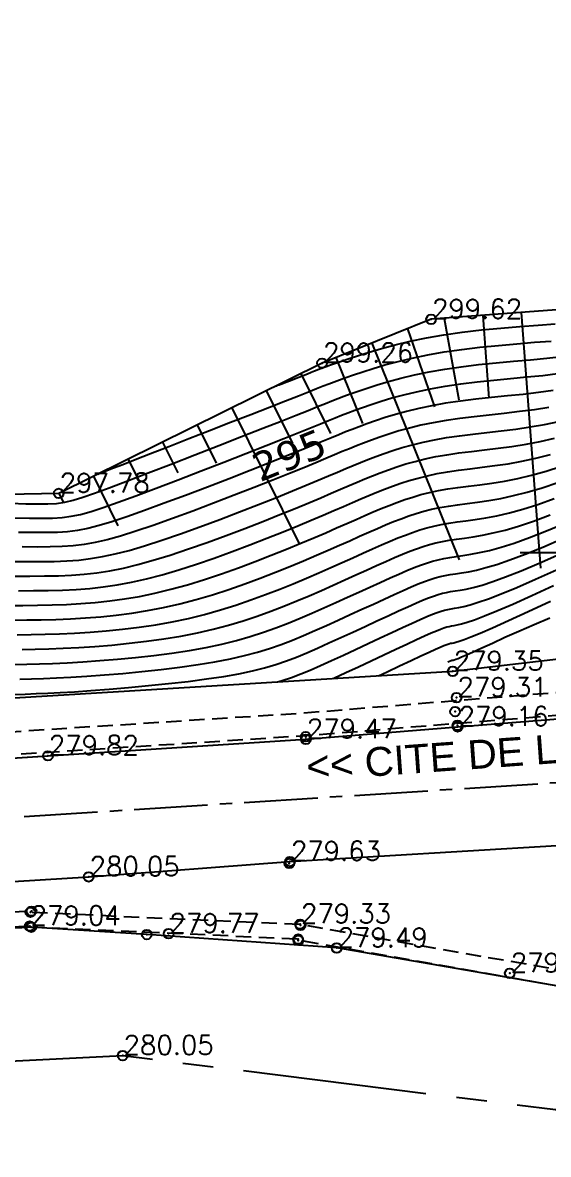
# Model space of a CAD drawing. Header units: millimetres. Extents: x 524954 to 526204, y 9523489 to 9524010.
# Drawn here: x 525171.7 to 525199, y 9523768.8 to 9523827.5 of the extents above; entities that cross this region are included whole.
import ezdxf
from ezdxf.enums import TextEntityAlignment as Align

# ---------------------------------------------------------------- set-up
doc = ezdxf.new("R2010")
doc.units = ezdxf.units.MM
doc.header["$PDMODE"] = 32
doc.header["$PDSIZE"] = 0.5
doc.linetypes.add('AXES2', pattern=[28.575, 19.05, -3.175, 3.175, -3.175])
doc.linetypes.add('CACHE2', pattern=[4.7625, 3.175, -1.5875])
for name, color, linetype in [('Axe_Route_Existante', 1, 'AXES2'), ('Bord_Route_Existante', 6, 'Continuous'), ('Caniveau', 5, 'CACHE2'), ('Carroyage(2)', 7, 'Continuous'), ('CN_01_00', 3, 'Continuous'), ('CN_02_00', 4, 'Continuous'), ('CN_05_00', 6, 'Continuous'), ('CN_10_00', 1, 'Continuous'), ('Cotation Courbes de niveau', 7, 'Continuous'), ('Haut_Talus', 30, 'Continuous'), ('Talus', 2, 'Continuous'), ('TopoAlt', 3, 'Continuous'), ('TOPOJIS', 7, 'Continuous'), ('Toponomie', 7, 'CACHE2')]:
    doc.layers.add(name, color=color, linetype=linetype)
doc.layers.add('Bord_Route_Existante_POLY3D', color=6, linetype='Continuous', plot=False)
doc.layers.add('Trottoir', color=7, linetype='Continuous', true_color=0xff6666)
doc.styles.add('Simplex 1.0', font='Simplex.shx', dxfattribs={"width": 0.99, "height": 1})
doc.styles.get("Standard").update_dxf_attribs({"font": 'arial.ttf'})
doc.styles.add('Verdana 1.0', font='verdana.ttf', dxfattribs={"width": 0.99, "height": 1})

# ---------------------------------------------------------------- blocks, each defined once
blk = doc.blocks.new('TCPOINT M')
at = {"color": 0}
blk.add_point((0, 0), dxfattribs=at)
at = {"layer": 'TopoAlt', "style": 'Simplex 1.0', "width": 0.99}
blk.add_attdef('ALT', (0.15, 0.15), '', height=1, dxfattribs=at)

msp = doc.modelspace()

# ---------------------------------------------------------------- linework, layer by layer
at = {"layer": 'Axe_Route_Existante', "ltscale": 0.5, "flags": 128}
msp.add_lwpolyline([(524973.101, 9523802.49), (525007.26, 9523792.779), (525027.54, 9523787.364), (525056.127, 9523779.755), (525082.674, 9523773.102), (525107.546, 9523770.048), (525120.684, 9523770.139), (525151.777, 9523772.648), (525176.899, 9523773.894), (525199.324, 9523771.095), (525218.337, 9523765.264), (525227.192, 9523761.534), (525233.843, 9523758.094), (525246.468, 9523751.167), (525256.506, 9523745.531), (525267.014, 9523739.694), (525277.691, 9523733.704), (525288.849, 9523727.299), (525294.632, 9523724.022), (525301.927, 9523719.966), (525310.691, 9523715.333), (525328.32, 9523705.784), (525328.32, 9523705.784), (525337.316, 9523700.691), (525351.138, 9523692.703), (525363.696, 9523685.45), (525368.801, 9523682.627), (525375.475, 9523679.109), (525390.225, 9523670.468), (525400.9, 9523665.019), (525419.619, 9523658.456), (525435.368, 9523656.046), (525454.334, 9523656.625), (525476.288, 9523660.734), (525488.784, 9523664.768), (525501.859, 9523668.012), (525521.809, 9523675.315), (525541.116, 9523687.802), (525552.62, 9523697.708), (525562.351, 9523710.18), (525568.681, 9523722.572), (525575.059, 9523738.704), (525576.995, 9523751.051), (525577.798, 9523776.069), (525576.166, 9523799.52), (525574.181, 9523815.429), (525572.049, 9523834.204), (525569.92, 9523851.041), (525567.326, 9523868.19), (525565.579, 9523885.379), (525563.689, 9523903.219), (525561.356, 9523920.701), (525558.839, 9523938.161)], dxfattribs=at)
at = {"layer": 'Axe_Route_Existante', "ltscale": 0.2, "flags": 128}
msp.add_lwpolyline([(525160.389, 9523785.573), (525205.797, 9523788.476), (525217.621, 9523788.238), (525236.372, 9523785.487), (525254.986, 9523779.404), (525273.087, 9523770.44), (525292.33, 9523759.946), (525308.092, 9523751.255), (525324.048, 9523742.079), (525331.063, 9523738.206), (525341.621, 9523732.26), (525352.065, 9523726.389), (525361.763, 9523720.953), (525371.128, 9523715.674), (525380.291, 9523710.543), (525400.244, 9523698.831), (525414.858, 9523691.369), (525425.413, 9523686.737), (525431.187, 9523683.889)], dxfattribs=at)
at = {"layer": 'Bord_Route_Existante', "flags": 128}
for points in [[(525221.578, 9523770.941), (525214.394, 9523773.56), (525201.773, 9523777.091), (525187.993, 9523779.477), (525178.148, 9523780.174), (525172.157, 9523780.555), (525166.33, 9523780.26), (525154.489, 9523779.368), (525145.368, 9523778.551), (525120.497, 9523776.02), (525106.173, 9523774.773), (525099.776, 9523775.298), (525085.501, 9523777.091), (525074.621, 9523779.414), (525059.705, 9523783.331), (525044.394, 9523787.379), (525028.625, 9523791.594), (525012.747, 9523795.824), (524999.188, 9523799.53), (524974.162, 9523806.373)], [(525119.054, 9523785.177), (525127.352, 9523785.549), (525130.904, 9523785.78), (525144.393, 9523787.326), (525157.15, 9523788.454), (525159.646, 9523788.59), (525186.395, 9523790.309), (525194.259, 9523790.953), (525204.903, 9523791.806), (525211.169, 9523792.244), (525217.137, 9523792.785), (525223.837, 9523793.03), (525235.719, 9523792.006), (525246.137, 9523789.401), (525250.161, 9523787.597), (525257.166, 9523783.785)], [(525119.151, 9523778.983), (525131.181, 9523779.552), (525145.544, 9523780.818), (525160.271, 9523782.251), (525175.138, 9523783.168), (525185.569, 9523783.964), (525204.023, 9523785.078), (525217.099, 9523783.886), (525220.353, 9523782.2), (525221.764, 9523780.731), (525223.757, 9523777.646), (525223.758, 9523776.783), (525223.758, 9523776.783), (525222.02, 9523771.867), (525221.713, 9523770.949), (525221.578, 9523770.941)]]:
    msp.add_lwpolyline(points, dxfattribs=at)
at = {"layer": 'Bord_Route_Existante_POLY3D'}
for points in [[(525119.054, 9523785.177, 281.47), (525127.352, 9523785.549, 281.18), (525130.904, 9523785.78, 281.09), (525141.031, 9523786.975, 280.74), (525144.393, 9523787.326, 280.62), (525157.15, 9523788.454, 280.25), (525159.646, 9523788.59, 280.16), (525173.021, 9523789.449, 279.82), (525186.395, 9523790.309, 279.47), (525194.259, 9523790.953, 279.16), (525204.903, 9523791.806, 278.94), (525211.169, 9523792.244, 278.76), (525217.103, 9523792.815, 278.74), (525217.137, 9523792.785, 278.63), (525223.837, 9523793.03, 278.44), (525223.846, 9523793.096, 278.57), (525235.719, 9523792.006, 278.18), (525246.137, 9523789.401, 277.89), (525250.161, 9523787.597, 277.78), (525257.166, 9523783.785, 277.56)], [(525160.271, 9523782.251, 280.43), (525175.138, 9523783.168, 280.05), (525185.569, 9523783.964, 279.63), (525204.023, 9523785.078, 279.1), (525217.099, 9523783.886, 278.78), (525217.113, 9523783.869, 278.77), (525220.353, 9523782.2, 278.69), (525221.764, 9523780.731, 278.65), (525223.757, 9523777.646, 278.58), (525223.758, 9523776.783, 278.54), (525222.02, 9523771.867, 278.39), (525221.713, 9523770.949, 278.36), (525221.593, 9523770.961, 278.39), (525221.578, 9523770.941, 278.37), (525214.394, 9523773.56, 278.65), (525201.773, 9523777.091, 279.03), (525187.993, 9523779.477, 279.49), (525178.148, 9523780.174, 279.78), (525172.157, 9523780.555, 279.98), (525172.077, 9523780.612, 279.04), (525166.33, 9523780.26, 280.19)]]:
    msp.add_polyline3d(points, dxfattribs=at)
at = {"layer": 'Caniveau', "ltscale": 0.25, "flags": 128}
for points in [[(524978.921, 9523818.749), (525007.12, 9523808.984), (525050.049, 9523797.236), (525059.403, 9523794.608), (525066.071, 9523792.798), (525071.256, 9523791.666), (525075.778, 9523790.605), (525082.17, 9523789.332), (525091.46, 9523787.968), (525094.462, 9523787.615), (525106.129, 9523786.717), (525119.032, 9523786.55), (525127.277, 9523786.92), (525130.781, 9523787.148), (525144.254, 9523788.692), (525157.053, 9523789.824), (525159.565, 9523789.96), (525186.295, 9523791.678), (525194.148, 9523792.321), (525204.801, 9523793.175), (525211.059, 9523793.613), (525217.049, 9523794.156), (525223.871, 9523794.405), (525235.946, 9523793.365), (525246.588, 9523790.704), (525250.771, 9523788.828), (525257.796, 9523785.005), (525267.26, 9523779.721), (525275.934, 9523774.674), (525286.15, 9523769.083)], [(524978.535, 9523817.634), (525006.771, 9523807.856), (525049.734, 9523796.099), (525059.089, 9523793.471), (525065.79, 9523791.652), (525070.996, 9523790.516), (525075.528, 9523789.452), (525081.969, 9523788.169), (525091.305, 9523786.798), (525094.348, 9523786.441), (525106.076, 9523785.538), (525119.051, 9523785.37), (525127.341, 9523785.742), (525130.887, 9523785.973), (525144.373, 9523787.518), (525157.137, 9523788.647), (525159.635, 9523788.783), (525186.381, 9523790.501), (525194.243, 9523791.145), (525204.889, 9523791.999), (525211.154, 9523792.437), (525217.124, 9523792.978), (525223.842, 9523793.224), (525235.751, 9523792.198), (525246.2, 9523789.585), (525250.247, 9523787.77), (525257.255, 9523783.957), (525267.01, 9523778.976), (525275.314, 9523773.67), (525285.519, 9523767.841)], [(524975.141, 9523808.618), (525000.68, 9523801.804), (525030.01, 9523793.854), (525045.477, 9523789.732), (525059.166, 9523786.012), (525065.902, 9523784.25), (525084.094, 9523779.959), (525088.525, 9523779.269), (525107.014, 9523777.537), (525120.727, 9523777.307), (525124.339, 9523777.743), (525144.189, 9523779.476), (525152.038, 9523780.016), (525158.051, 9523780.697), (525172.163, 9523781.399), (525172.115, 9523781.335), (525186.089, 9523780.714), (525201.95, 9523777.916), (525212.887, 9523775.146), (525221.806, 9523771.933), (525221.948, 9523771.873)], [(525221.578, 9523770.941), (525212.633, 9523774.341), (525201.773, 9523777.091), (525185.999, 9523779.874), (525185.993, 9523779.938), (525172.157, 9523780.555), (525158.119, 9523779.856), (525152.114, 9523779.177), (525144.255, 9523778.635), (525124.426, 9523776.904), (525120.771, 9523776.463), (525106.967, 9523776.694), (525088.421, 9523778.432), (525083.932, 9523779.131), (525065.698, 9523783.432), (525058.949, 9523785.198), (525045.258, 9523788.918), (525029.791, 9523793.04), (525029.791, 9523793.04), (525029.791, 9523793.04), (525029.791, 9523793.04), (525000.461, 9523800.99), (524974.924, 9523807.804)]]:
    msp.add_lwpolyline(points, dxfattribs=at)
at = {"layer": 'Carroyage(2)'}
msp.add_line((525197.5, 9523800), (525202.5, 9523800), dxfattribs=at)
at = {"layer": 'CN_01_00', "flags": 128}
for points, elevation in [([(525184.836, 9523808.64), (525184.837, 9523808.64), (525184.842, 9523808.642), (525184.857, 9523808.648), (525184.886, 9523808.659), (525184.933, 9523808.678), (525185.004, 9523808.705), (525185.103, 9523808.744), (525185.234, 9523808.795), (525185.4, 9523808.86), (525185.595, 9523808.936), (525185.808, 9523809.019), (525186.032, 9523809.106), (525186.256, 9523809.194), (525186.472, 9523809.279), (525186.67, 9523809.356), (525186.842, 9523809.424), (525186.982, 9523809.479), (525187.101, 9523809.526), (525187.216, 9523809.569), (525187.34, 9523809.616), (525187.489, 9523809.669), (525187.678, 9523809.736), (525187.923, 9523809.822), (525188.239, 9523809.932), (525188.638, 9523810.068), (525189.119, 9523810.228), (525189.678, 9523810.404), (525190.314, 9523810.59), (525191.022, 9523810.779), (525191.798, 9523810.964), (525192.639, 9523811.139), (525193.542, 9523811.298), (525194.5, 9523811.436), (525195.492, 9523811.553), (525196.493, 9523811.652), (525197.481, 9523811.737), (525198.43, 9523811.808), (525199.316, 9523811.87)], 299), ([(525171.095, 9523802.554), (525171.872, 9523802.535), (525172.505, 9523802.523), (525173.023, 9523802.526), (525173.471, 9523802.553), (525173.894, 9523802.613), (525174.334, 9523802.714), (525174.837, 9523802.867), (525175.445, 9523803.081), (525176.204, 9523803.363), (525177.142, 9523803.72), (525178.226, 9523804.136), (525179.408, 9523804.592), (525180.64, 9523805.071), (525181.875, 9523805.552), (525183.064, 9523806.017), (525184.16, 9523806.447), (525185.113, 9523806.824), (525185.891, 9523807.132), (525186.511, 9523807.379), (525187.004, 9523807.577), (525187.404, 9523807.737), (525187.741, 9523807.871), (525188.047, 9523807.99), (525188.356, 9523808.107), (525188.697, 9523808.232), (525189.097, 9523808.375), (525189.562, 9523808.534), (525190.088, 9523808.703), (525190.674, 9523808.877), (525191.319, 9523809.051), (525192.021, 9523809.22), (525192.778, 9523809.378), (525193.589, 9523809.521), (525194.45, 9523809.645), (525195.345, 9523809.752), (525196.254, 9523809.846), (525197.159, 9523809.93), (525198.042, 9523810.009), (525198.884, 9523810.086), (525199.666, 9523810.166)], 297), ([(525171.065, 9523799.538), (525171.886, 9523799.533), (525172.651, 9523799.533), (525173.351, 9523799.543), (525173.998, 9523799.567), (525174.617, 9523799.612), (525175.227, 9523799.683), (525175.852, 9523799.786), (525176.513, 9523799.928), (525177.231, 9523800.114), (525178.03, 9523800.351), (525178.921, 9523800.64), (525179.887, 9523800.974), (525180.9, 9523801.339), (525181.931, 9523801.723), (525182.954, 9523802.113), (525183.94, 9523802.497), (525184.863, 9523802.863), (525185.694, 9523803.199), (525186.413, 9523803.494), (525187.032, 9523803.751), (525187.567, 9523803.977), (525188.036, 9523804.177), (525188.457, 9523804.356), (525188.849, 9523804.522), (525189.228, 9523804.679), (525189.612, 9523804.833), (525190.017, 9523804.989), (525190.448, 9523805.146), (525190.906, 9523805.301), (525191.393, 9523805.452), (525191.913, 9523805.596), (525192.467, 9523805.732), (525193.056, 9523805.856), (525193.684, 9523805.967), (525194.351, 9523806.063), (525195.051, 9523806.15), (525195.775, 9523806.232), (525196.517, 9523806.317), (525197.268, 9523806.411), (525198.021, 9523806.519), (525198.768, 9523806.649), (525199.501, 9523806.805)], 293), ([(525171.498, 9523798.019), (525172.281, 9523798.022), (525173.041, 9523798.032), (525173.774, 9523798.053), (525174.486, 9523798.088), (525175.189, 9523798.141), (525175.894, 9523798.218), (525176.611, 9523798.322), (525177.351, 9523798.459), (525178.124, 9523798.631), (525178.942, 9523798.845), (525179.811, 9523799.101), (525180.718, 9523799.393), (525181.646, 9523799.712), (525182.576, 9523800.049), (525183.493, 9523800.394), (525184.378, 9523800.738), (525185.214, 9523801.072), (525185.984, 9523801.386), (525186.675, 9523801.674), (525187.292, 9523801.937), (525187.848, 9523802.177), (525188.352, 9523802.396), (525188.816, 9523802.599), (525189.249, 9523802.788), (525189.664, 9523802.965), (525190.07, 9523803.133), (525190.477, 9523803.296), (525190.891, 9523803.451), (525191.315, 9523803.599), (525191.753, 9523803.739), (525192.21, 9523803.868), (525192.69, 9523803.988), (525193.195, 9523804.095), (525193.732, 9523804.19), (525194.302, 9523804.272), (525194.904, 9523804.348), (525195.536, 9523804.425), (525196.196, 9523804.511), (525196.881, 9523804.612), (525197.589, 9523804.736), (525198.319, 9523804.89), (525199.067, 9523805.082)], 291), ([(525171.19, 9523796.495), (525171.93, 9523796.5), (525172.676, 9523796.511), (525173.431, 9523796.531), (525174.197, 9523796.563), (525174.974, 9523796.608), (525175.762, 9523796.671), (525176.561, 9523796.753), (525177.37, 9523796.858), (525178.189, 9523796.989), (525179.017, 9523797.148), (525179.855, 9523797.338), (525180.701, 9523797.561), (525181.549, 9523797.812), (525182.392, 9523798.085), (525183.222, 9523798.375), (525184.032, 9523798.674), (525184.816, 9523798.978), (525185.566, 9523799.28), (525186.274, 9523799.574), (525186.936, 9523799.855), (525187.553, 9523800.123), (525188.129, 9523800.376), (525188.668, 9523800.616), (525189.174, 9523800.842), (525189.65, 9523801.053), (525190.1, 9523801.251), (525190.527, 9523801.434), (525190.937, 9523801.603), (525191.334, 9523801.757), (525191.724, 9523801.898), (525192.113, 9523802.026), (525192.507, 9523802.141), (525192.913, 9523802.243), (525193.335, 9523802.334), (525193.779, 9523802.413), (525194.252, 9523802.481), (525194.757, 9523802.547), (525195.297, 9523802.619), (525195.874, 9523802.704), (525196.494, 9523802.813), (525197.158, 9523802.952), (525197.87, 9523803.132), (525198.633, 9523803.359), (525199.447, 9523803.639)], 289), ([(525171.68, 9523794.968), (525172.362, 9523794.981), (525173.071, 9523795.001), (525173.82, 9523795.03), (525174.62, 9523795.072), (525175.462, 9523795.128), (525176.335, 9523795.2), (525177.227, 9523795.288), (525178.128, 9523795.394), (525179.027, 9523795.519), (525179.91, 9523795.665), (525180.768, 9523795.832), (525181.591, 9523796.022), (525182.38, 9523796.232), (525183.138, 9523796.459), (525183.867, 9523796.701), (525184.572, 9523796.955), (525185.254, 9523797.218), (525185.917, 9523797.488), (525186.564, 9523797.761), (525187.197, 9523798.036), (525187.814, 9523798.309), (525188.411, 9523798.576), (525188.985, 9523798.836), (525189.532, 9523799.085), (525190.051, 9523799.319), (525190.536, 9523799.537), (525190.985, 9523799.734), (525191.397, 9523799.909), (525191.777, 9523800.063), (525192.133, 9523800.197), (525192.473, 9523800.313), (525192.805, 9523800.413), (525193.136, 9523800.499), (525193.474, 9523800.573), (525193.827, 9523800.635), (525194.203, 9523800.69), (525194.61, 9523800.746), (525195.057, 9523800.812), (525195.553, 9523800.898), (525196.107, 9523801.014), (525196.726, 9523801.169), (525197.421, 9523801.373), (525198.199, 9523801.636), (525199.063, 9523801.963)], 287), ([(525184.92, 9523793.286), (525185.158, 9523793.353), (525185.65, 9523793.516), (525186.13, 9523793.698), (525186.62, 9523793.904), (525187.145, 9523794.136), (525187.72, 9523794.397), (525188.335, 9523794.68), (525188.973, 9523794.976), (525189.617, 9523795.276), (525190.249, 9523795.57), (525190.852, 9523795.851), (525191.408, 9523796.109), (525191.9, 9523796.335), (525192.317, 9523796.523), (525192.663, 9523796.675), (525192.951, 9523796.795), (525193.193, 9523796.888), (525193.399, 9523796.958), (525193.581, 9523797.011), (525193.752, 9523797.05), (525193.922, 9523797.081), (525194.104, 9523797.108), (525194.316, 9523797.144), (525194.579, 9523797.199), (525194.911, 9523797.285), (525195.332, 9523797.416), (525195.863, 9523797.602), (525196.523, 9523797.856), (525197.33, 9523798.19), (525198.295, 9523798.61), (525199.385, 9523799.099)], 283), ([(525190.164, 9523793.604), (525190.607, 9523793.813), (525191.252, 9523794.117), (525191.844, 9523794.395), (525192.358, 9523794.636), (525192.776, 9523794.83), (525193.106, 9523794.98), (525193.36, 9523795.094), (525193.552, 9523795.175), (525193.696, 9523795.231), (525193.804, 9523795.267), (525193.891, 9523795.289), (525193.969, 9523795.304), (525194.054, 9523795.317), (525194.169, 9523795.342), (525194.339, 9523795.392), (525194.59, 9523795.479), (525194.945, 9523795.617), (525195.432, 9523795.818), (525196.073, 9523796.097), (525196.896, 9523796.467), (525197.912, 9523796.933), (525199.08, 9523797.477)], 281)]:
    msp.add_lwpolyline(points, dxfattribs=dict(at, elevation=elevation))
at = {"layer": 'CN_02_00', "flags": 128}
for points, elevation in [([(525175.613, 9523804.072), (525175.616, 9523804.073), (525175.643, 9523804.083), (525175.714, 9523804.111), (525175.854, 9523804.166), (525176.083, 9523804.255), (525176.426, 9523804.389), (525176.904, 9523804.576), (525177.541, 9523804.824), (525178.346, 9523805.139), (525179.289, 9523805.507), (525180.324, 9523805.911), (525181.406, 9523806.334), (525182.493, 9523806.759), (525183.539, 9523807.168), (525184.5, 9523807.545), (525185.332, 9523807.872), (525186.004, 9523808.137), (525186.534, 9523808.346), (525186.952, 9523808.512), (525187.291, 9523808.645), (525187.581, 9523808.757), (525187.853, 9523808.859), (525188.138, 9523808.964), (525188.468, 9523809.082), (525188.868, 9523809.222), (525189.34, 9523809.381), (525189.883, 9523809.553), (525190.494, 9523809.733), (525191.17, 9523809.915), (525191.909, 9523810.092), (525192.709, 9523810.259), (525193.566, 9523810.41), (525194.475, 9523810.54), (525195.418, 9523810.652), (525196.374, 9523810.749), (525197.32, 9523810.833), (525198.236, 9523810.909), (525199.1, 9523810.978)], 298), ([(525171.293, 9523801.798), (525172.067, 9523801.785), (525172.716, 9523801.778), (525173.267, 9523801.786), (525173.758, 9523801.818), (525174.227, 9523801.88), (525174.714, 9523801.982), (525175.256, 9523802.133), (525175.892, 9523802.339), (525176.66, 9523802.61), (525177.587, 9523802.95), (525178.641, 9523803.345), (525179.781, 9523803.779), (525180.963, 9523804.234), (525182.145, 9523804.692), (525183.283, 9523805.137), (525184.335, 9523805.551), (525185.259, 9523805.917), (525186.022, 9523806.222), (525186.641, 9523806.472), (525187.145, 9523806.677), (525187.562, 9523806.847), (525187.92, 9523806.992), (525188.248, 9523807.123), (525188.574, 9523807.25), (525188.926, 9523807.382), (525189.327, 9523807.529), (525189.783, 9523807.687), (525190.292, 9523807.852), (525190.854, 9523808.021), (525191.467, 9523808.187), (525192.132, 9523808.348), (525192.848, 9523808.498), (525193.613, 9523808.633), (525194.425, 9523808.75), (525195.271, 9523808.851), (525196.134, 9523808.942), (525196.999, 9523809.027), (525197.849, 9523809.11), (525198.668, 9523809.195), (525199.442, 9523809.286)], 296), ([(525198.993, 9523807.528), (525198.237, 9523807.411), (525197.462, 9523807.311), (525196.678, 9523807.221), (525195.895, 9523807.136), (525195.124, 9523807.05), (525194.376, 9523806.959), (525193.661, 9523806.855), (525192.987, 9523806.737), (525192.355, 9523806.604), (525191.764, 9523806.46), (525191.214, 9523806.308), (525190.701, 9523806.151), (525190.226, 9523805.993), (525189.787, 9523805.835), (525189.383, 9523805.683), (525189.01, 9523805.536), (525188.648, 9523805.389), (525188.278, 9523805.235), (525187.878, 9523805.067), (525187.426, 9523804.877), (525186.902, 9523804.658), (525186.283, 9523804.403), (525185.549, 9523804.105), (525184.687, 9523803.759), (525183.721, 9523803.377), (525182.684, 9523802.973), (525181.608, 9523802.56), (525180.527, 9523802.152), (525179.472, 9523801.764), (525178.476, 9523801.41), (525177.573, 9523801.104), (525176.785, 9523800.856), (525176.094, 9523800.663), (525175.472, 9523800.518), (525174.894, 9523800.415), (525174.33, 9523800.347), (525173.755, 9523800.307), (525173.139, 9523800.288), (525172.457, 9523800.284), (525171.688, 9523800.288)], 294), ([(525171.282, 9523798.779), (525172.083, 9523798.777), (525172.846, 9523798.783), (525173.562, 9523798.798), (525174.242, 9523798.827), (525174.903, 9523798.876), (525175.561, 9523798.95), (525176.231, 9523799.054), (525176.932, 9523799.193), (525177.678, 9523799.373), (525178.486, 9523799.598), (525179.366, 9523799.871), (525180.303, 9523800.184), (525181.273, 9523800.526), (525182.254, 9523800.886), (525183.223, 9523801.253), (525184.159, 9523801.618), (525185.038, 9523801.967), (525185.839, 9523802.292), (525186.544, 9523802.584), (525187.162, 9523802.844), (525187.707, 9523803.077), (525188.194, 9523803.286), (525188.637, 9523803.478), (525189.049, 9523803.655), (525189.446, 9523803.822), (525189.841, 9523803.983), (525190.247, 9523804.142), (525190.669, 9523804.298), (525191.11, 9523804.45), (525191.573, 9523804.595), (525192.062, 9523804.732), (525192.578, 9523804.86), (525193.126, 9523804.976), (525193.708, 9523805.078), (525194.326, 9523805.168), (525194.977, 9523805.249), (525195.656, 9523805.329), (525196.356, 9523805.414), (525197.075, 9523805.511), (525197.805, 9523805.628), (525198.543, 9523805.769), (525199.284, 9523805.943)], 292), ([(525171.435, 9523795.732), (525172.146, 9523795.741), (525172.873, 9523795.756), (525173.626, 9523795.781), (525174.408, 9523795.817), (525175.218, 9523795.868), (525176.048, 9523795.935), (525176.894, 9523796.021), (525177.749, 9523796.126), (525178.608, 9523796.254), (525179.464, 9523796.407), (525180.312, 9523796.585), (525181.146, 9523796.792), (525181.965, 9523797.022), (525182.765, 9523797.272), (525183.545, 9523797.538), (525184.302, 9523797.814), (525185.035, 9523798.098), (525185.741, 9523798.384), (525186.419, 9523798.667), (525187.067, 9523798.945), (525187.683, 9523799.216), (525188.27, 9523799.476), (525188.827, 9523799.726), (525189.353, 9523799.963), (525189.85, 9523800.186), (525190.318, 9523800.394), (525190.756, 9523800.584), (525191.167, 9523800.756), (525191.555, 9523800.91), (525191.928, 9523801.048), (525192.293, 9523801.17), (525192.656, 9523801.277), (525193.024, 9523801.371), (525193.404, 9523801.453), (525193.803, 9523801.524), (525194.227, 9523801.586), (525194.683, 9523801.647), (525195.177, 9523801.715), (525195.714, 9523801.801), (525196.3, 9523801.913), (525196.942, 9523802.061), (525197.645, 9523802.252), (525198.416, 9523802.497), (525199.255, 9523802.801)], 288), ([(525171.291, 9523794.191), (525171.925, 9523794.205), (525172.578, 9523794.222), (525173.268, 9523794.246), (525174.015, 9523794.28), (525174.831, 9523794.327), (525175.706, 9523794.389), (525176.621, 9523794.465), (525177.561, 9523794.556), (525178.508, 9523794.662), (525179.446, 9523794.785), (525180.357, 9523794.923), (525181.224, 9523795.079), (525182.036, 9523795.252), (525182.795, 9523795.441), (525183.511, 9523795.645), (525184.19, 9523795.864), (525184.841, 9523796.095), (525185.473, 9523796.338), (525186.093, 9523796.592), (525186.709, 9523796.855), (525187.328, 9523797.126), (525187.944, 9523797.401), (525188.551, 9523797.676), (525189.143, 9523797.946), (525189.712, 9523798.206), (525190.251, 9523798.452), (525190.754, 9523798.68), (525191.214, 9523798.885), (525191.627, 9523799.063), (525191.998, 9523799.216), (525192.337, 9523799.347), (525192.653, 9523799.457), (525192.953, 9523799.55), (525193.247, 9523799.627), (525193.543, 9523799.692), (525193.85, 9523799.747), (525194.178, 9523799.795), (525194.536, 9523799.845), (525194.938, 9523799.909), (525195.393, 9523799.995), (525195.913, 9523800.114), (525196.51, 9523800.277), (525197.196, 9523800.494), (525197.981, 9523800.774), (525198.871, 9523801.124), (525199.841, 9523801.531)], 286), ([(525171.282, 9523792.637), (525171.849, 9523792.657), (525172.415, 9523792.678), (525173.01, 9523792.703), (525173.664, 9523792.735), (525174.405, 9523792.779), (525175.254, 9523792.837), (525176.193, 9523792.909), (525177.194, 9523792.994), (525178.228, 9523793.091), (525179.267, 9523793.198), (525180.284, 9523793.315), (525181.25, 9523793.44), (525182.137, 9523793.573), (525182.926, 9523793.712), (525183.626, 9523793.86), (525184.257, 9523794.019), (525184.835, 9523794.19), (525185.381, 9523794.375), (525185.911, 9523794.578), (525186.444, 9523794.8), (525186.999, 9523795.042), (525187.589, 9523795.307), (525188.205, 9523795.587), (525188.833, 9523795.876), (525189.459, 9523796.166), (525190.07, 9523796.449), (525190.651, 9523796.718), (525191.19, 9523796.966), (525191.672, 9523797.185), (525192.087, 9523797.37), (525192.441, 9523797.522), (525192.747, 9523797.645), (525193.013, 9523797.744), (525193.25, 9523797.822), (525193.47, 9523797.883), (525193.682, 9523797.931), (525193.898, 9523797.97), (525194.128, 9523798.004), (525194.389, 9523798.044), (525194.698, 9523798.102), (525195.071, 9523798.188), (525195.526, 9523798.315), (525196.079, 9523798.494), (525196.747, 9523798.735), (525197.547, 9523799.051), (525198.487, 9523799.448), (525199.537, 9523799.909)], 284), ([(525187.791, 9523793.46), (525187.85, 9523793.488), (525188.465, 9523793.773), (525189.114, 9523794.076), (525189.775, 9523794.386), (525190.428, 9523794.692), (525191.052, 9523794.984), (525191.626, 9523795.252), (525192.129, 9523795.485), (525192.546, 9523795.676), (525192.884, 9523795.828), (525193.156, 9523795.944), (525193.372, 9523796.031), (525193.547, 9523796.095), (525193.693, 9523796.139), (525193.821, 9523796.17), (525193.945, 9523796.192), (525194.079, 9523796.213), (525194.243, 9523796.243), (525194.459, 9523796.295), (525194.75, 9523796.382), (525195.139, 9523796.516), (525195.647, 9523796.71), (525196.298, 9523796.977), (525197.113, 9523797.328), (525198.103, 9523797.771), (525199.233, 9523798.288)], 282)]:
    msp.add_lwpolyline(points, dxfattribs=dict(at, elevation=elevation))
at = {"layer": 'CN_05_00', "flags": 128}
for points, elevation in [([(525199.217, 9523808.407), (525198.453, 9523808.303), (525197.655, 9523808.21), (525196.838, 9523808.124), (525196.015, 9523808.039), (525195.198, 9523807.951), (525194.401, 9523807.854), (525193.637, 9523807.744), (525192.917, 9523807.617), (525192.244, 9523807.476), (525191.616, 9523807.324), (525191.034, 9523807.164), (525190.497, 9523807.002), (525190.005, 9523806.84), (525189.557, 9523806.682), (525189.154, 9523806.532), (525188.792, 9523806.393), (525188.448, 9523806.256), (525188.099, 9523806.113), (525187.72, 9523805.957), (525187.285, 9523805.777), (525186.771, 9523805.565), (525186.152, 9523805.313), (525185.404, 9523805.011), (525184.511, 9523804.655), (525183.502, 9523804.257), (525182.414, 9523803.833), (525181.286, 9523803.397), (525180.154, 9523802.966), (525179.056, 9523802.555), (525178.032, 9523802.18), (525177.117, 9523801.857), (525176.338, 9523801.597), (525175.675, 9523801.398), (525175.093, 9523801.25), (525174.56, 9523801.148), (525174.044, 9523801.082), (525173.511, 9523801.047), (525172.928, 9523801.033), (525172.262, 9523801.034), (525171.491, 9523801.043)], 295), ([(525171.57, 9523793.424), (525172.17, 9523793.441), (525172.794, 9523793.462), (525173.466, 9523793.49), (525174.21, 9523793.529), (525175.043, 9523793.582), (525175.949, 9523793.649), (525176.907, 9523793.729), (525177.894, 9523793.823), (525178.887, 9523793.93), (525179.865, 9523794.05), (525180.803, 9523794.182), (525181.681, 9523794.326), (525182.481, 9523794.482), (525183.211, 9523794.651), (525183.884, 9523794.832), (525184.513, 9523795.027), (525185.111, 9523795.235), (525185.692, 9523795.458), (525186.269, 9523795.696), (525186.854, 9523795.949), (525187.458, 9523796.217), (525188.074, 9523796.494), (525188.692, 9523796.776), (525189.301, 9523797.056), (525189.891, 9523797.328), (525190.451, 9523797.585), (525190.972, 9523797.823), (525191.443, 9523798.035), (525191.857, 9523798.216), (525192.22, 9523798.369), (525192.542, 9523798.496), (525192.833, 9523798.601), (525193.102, 9523798.686), (525193.358, 9523798.755), (525193.613, 9523798.812), (525193.874, 9523798.858), (525194.153, 9523798.899), (525194.463, 9523798.945), (525194.818, 9523799.005), (525195.232, 9523799.092), (525195.72, 9523799.215), (525196.295, 9523799.385), (525196.972, 9523799.615), (525197.764, 9523799.913), (525198.679, 9523800.286), (525199.689, 9523800.72)], 285)]:
    msp.add_lwpolyline(points, dxfattribs=dict(at, elevation=elevation))
at = {"layer": 'CN_10_00', "flags": 128}
for points, elevation in [([(525170.945, 9523797.258), (525171.714, 9523797.26), (525172.478, 9523797.267), (525173.236, 9523797.282), (525173.985, 9523797.308), (525174.73, 9523797.348), (525175.476, 9523797.406), (525176.227, 9523797.485), (525176.99, 9523797.59), (525177.77, 9523797.724), (525178.571, 9523797.89), (525179.399, 9523798.092), (525180.256, 9523798.331), (525181.134, 9523798.603), (525182.019, 9523798.899), (525182.899, 9523799.212), (525183.763, 9523799.534), (525184.597, 9523799.858), (525185.39, 9523800.176), (525186.129, 9523800.48), (525186.805, 9523800.765), (525187.423, 9523801.03), (525187.989, 9523801.276), (525188.51, 9523801.506), (525188.995, 9523801.721), (525189.45, 9523801.921), (525189.882, 9523802.108), (525190.299, 9523802.284), (525190.707, 9523802.449), (525191.112, 9523802.604), (525191.519, 9523802.749), (525191.933, 9523802.882), (525192.359, 9523803.005), (525192.801, 9523803.115), (525193.265, 9523803.214), (525193.756, 9523803.301), (525194.277, 9523803.377), (525194.83, 9523803.448), (525195.416, 9523803.522), (525196.035, 9523803.608), (525196.687, 9523803.712), (525197.374, 9523803.844), (525198.094, 9523804.011), (525198.85, 9523804.22), (525199.639, 9523804.477)], 290), ([(525193.749, 9523794.326), (525193.845, 9523794.367), (525193.916, 9523794.395), (525193.961, 9523794.409), (525193.993, 9523794.415), (525194.027, 9523794.421), (525194.077, 9523794.433), (525194.158, 9523794.459), (525194.283, 9523794.506), (525194.466, 9523794.581), (525194.722, 9523794.691), (525195.065, 9523794.844), (525195.508, 9523795.046), (525196.061, 9523795.302), (525196.71, 9523795.601), (525197.436, 9523795.928), (525198.219, 9523796.268), (525199.04, 9523796.608)], 280)]:
    msp.add_lwpolyline(points, dxfattribs=dict(at, elevation=elevation))
at = {"layer": 'Haut_Talus', "flags": 128}
msp.add_lwpolyline([(525305.258, 9523872.348), (525303.919, 9523858.929), (525300.61, 9523851.426), (525293.269, 9523844.143), (525282.592, 9523839.781), (525275.516, 9523831.793), (525253.744, 9523826.768), (525245.57, 9523825.329), (525240.135, 9523822.185), (525230.924, 9523815.815), (525222.259, 9523815.735), (525216.104, 9523815.103), (525209.421, 9523814.511), (525202.627, 9523812.837), (525192.887, 9523812.103), (525187.234, 9523809.827), (525173.584, 9523803.067), (525162.811, 9523802.853), (525159.084, 9523803.152)], dxfattribs=at)
at = {"layer": 'Talus'}
for p, q in [((525197.554, 9523812.454), (525198.553, 9523799.197)), ((525193.566, 9523812.154), (525194.321, 9523807.926)), ((525195.56, 9523812.304), (525195.884, 9523808.003)), ((525191.663, 9523811.61), (525193.052, 9523807.563)), ((525189.808, 9523810.863), (525194.334, 9523799.62)), ((525187.952, 9523810.116), (525189.331, 9523806.693)), ((525186.136, 9523809.283), (525187.672, 9523806.182)), ((525184.343, 9523808.396), (525185.694, 9523805.669)), ((525182.551, 9523807.508), (525186.046, 9523800.45)), ((525180.759, 9523806.62), (525181.739, 9523804.642)), ((525178.967, 9523805.733), (525179.761, 9523804.129)), ((525177.174, 9523804.845), (525177.783, 9523803.616)), ((525175.382, 9523803.958), (525176.653, 9523801.392)), ((525173.59, 9523803.07), (525173.828, 9523802.589))]:
    msp.add_line(p, q, dxfattribs=at)
at = {"layer": 'Trottoir', "ltscale": 0.25, "flags": 128}
msp.add_lwpolyline([(525109.407, 9523788.924), (525126.934, 9523789.003), (525126.934, 9523789.003), (525140.593, 9523790.596), (525194.008, 9523793.838), (525194.008, 9523793.838), (525194.008, 9523793.838), (525194.008, 9523793.838), (525194.008, 9523793.838), (525210.743, 9523795.795), (525210.743, 9523795.795), (525210.743, 9523795.795), (525223.913, 9523796.423), (525236.56, 9523796.129), (525246.634, 9523793.271), (525254.607, 9523789.446), (525268.338, 9523781.556), (525268.338, 9523781.556), (525283.706, 9523772.799), (525283.706, 9523772.799), (525283.706, 9523772.799)], dxfattribs=at)

# ---------------------------------------------------------------- block references
at = {"layer": 'TOPOJIS'}
ref = msp.add_blockref('TCPOINT M', (525192.887, 9523812.103, 299.62), dxfattribs=at)
ref.add_attrib('ALT', '299.62', (525192.937, 9523812.153, 299.62), dxfattribs={"layer": 'TopoAlt', "height": 1, "style": 'Simplex 1.0', "width": 0.99})
ref = msp.add_blockref('TCPOINT M', (525187.234, 9523809.827, 299.26), dxfattribs=at)
ref.add_attrib('ALT', '299.26', (525187.284, 9523809.877, 299.26), dxfattribs={"layer": 'TopoAlt', "height": 1, "style": 'Simplex 1.0', "width": 0.99})
ref = msp.add_blockref('TCPOINT M', (525173.584, 9523803.067, 297.78), dxfattribs=at)
ref.add_attrib('ALT', '297.78', (525173.634, 9523803.117, 297.78), dxfattribs={"layer": 'TopoAlt', "height": 1, "style": 'Simplex 1.0', "width": 0.99})
ref = msp.add_blockref('TCPOINT M', (525194.008, 9523793.838, 279.35), dxfattribs=at)
ref.add_attrib('ALT', '279.35', (525194.058, 9523793.888, 279.35), dxfattribs={"layer": 'TopoAlt', "height": 1, "style": 'Simplex 1.0', "width": 0.99})
ref = msp.add_blockref('TCPOINT M', (525194.203, 9523792.472, 279.31), dxfattribs=at)
ref.add_attrib('ALT', '279.31', (525194.253, 9523792.522, 279.31), dxfattribs={"layer": 'TopoAlt', "height": 1, "style": 'Simplex 1.0', "width": 0.99})
for p in [(525194.128, 9523791.746, 278.1), (525194.251, 9523791.029, 279.3), (525186.383, 9523790.44, 279.58), (525185.532, 9523783.864, 279.73), (525172.115, 9523781.335, 279.04), (525172.173, 9523781.389, 279.77), (525172.157, 9523780.555, 279.98), (525186.118, 9523780.656, 278.59), (525178.148, 9523780.174, 279.78), (525185.993, 9523779.938, 278.58), (525185.999, 9523779.874, 279.52)]:
    msp.add_blockref('TCPOINT M', p, dxfattribs=at)
ref = msp.add_blockref('TCPOINT M', (525194.259, 9523790.953, 279.16), dxfattribs=at)
ref.add_attrib('ALT', '279.16', (525194.309, 9523791.003, 279.16), dxfattribs={"layer": 'TopoAlt', "height": 1, "style": 'Simplex 1.0', "width": 0.99})
ref = msp.add_blockref('TCPOINT M', (525186.395, 9523790.309, 279.47), dxfattribs=at)
ref.add_attrib('ALT', '279.47', (525186.445, 9523790.359, 279.47), dxfattribs={"layer": 'TopoAlt', "height": 1, "style": 'Simplex 1.0', "width": 0.99})
ref = msp.add_blockref('TCPOINT M', (525173.021, 9523789.449, 279.82), dxfattribs=at)
ref.add_attrib('ALT', '279.82', (525173.071, 9523789.499, 279.82), dxfattribs={"layer": 'TopoAlt', "height": 1, "style": 'Simplex 1.0', "width": 0.99})
ref = msp.add_blockref('TCPOINT M', (525185.569, 9523783.964, 279.63), dxfattribs=at)
ref.add_attrib('ALT', '279.63', (525185.619, 9523784.014, 279.63), dxfattribs={"layer": 'TopoAlt', "height": 1, "style": 'Simplex 1.0', "width": 0.99})
ref = msp.add_blockref('TCPOINT M', (525175.138, 9523783.168, 280.05), dxfattribs=at)
ref.add_attrib('ALT', '280.05', (525175.188, 9523783.218, 280.05), dxfattribs={"layer": 'TopoAlt', "height": 1, "style": 'Simplex 1.0', "width": 0.99})
ref = msp.add_blockref('TCPOINT M', (525172.077, 9523780.612, 279.04), dxfattribs=at)
ref.add_attrib('ALT', '279.04', (525172.127, 9523780.662, 279.04), dxfattribs={"layer": 'TopoAlt', "height": 1, "style": 'Simplex 1.0', "width": 0.99})
ref = msp.add_blockref('TCPOINT M', (525186.093, 9523780.714, 279.33), dxfattribs=at)
ref.add_attrib('ALT', '279.33', (525186.143, 9523780.764, 279.33), dxfattribs={"layer": 'TopoAlt', "height": 1, "style": 'Simplex 1.0', "width": 0.99})
ref = msp.add_blockref('TCPOINT M', (525179.276, 9523780.221, 279.77), dxfattribs=at)
ref.add_attrib('ALT', '279.77', (525179.326, 9523780.271, 279.77), dxfattribs={"layer": 'TopoAlt', "height": 1, "style": 'Simplex 1.0', "width": 0.99})
ref = msp.add_blockref('TCPOINT M', (525187.993, 9523779.477, 279.49), dxfattribs=at)
ref.add_attrib('ALT', '279.49', (525188.043, 9523779.527, 279.49), dxfattribs={"layer": 'TopoAlt', "height": 1, "style": 'Simplex 1.0', "width": 0.99})
ref = msp.add_blockref('TCPOINT M', (525196.963, 9523778.165, 279.18), dxfattribs=at)
ref.add_attrib('ALT', '279.18', (525197.013, 9523778.215, 279.18), dxfattribs={"layer": 'TopoAlt', "height": 1, "style": 'Simplex 1.0', "width": 0.99})
ref = msp.add_blockref('TCPOINT M', (525176.899, 9523773.894, 280.05), dxfattribs=at)
ref.add_attrib('ALT', '280.05', (525176.949, 9523773.944, 280.05), dxfattribs={"layer": 'TopoAlt', "height": 1, "style": 'Simplex 1.0', "width": 0.99})

# ---------------------------------------------------------------- texts
at = {"layer": 'Cotation Courbes de niveau', "style": 'Verdana 1.0', "width": 0.99}
msp.add_text('295', height=1.5, rotation=21.95049, dxfattribs=at).set_placement((525185.532, 9523805.063, 295), align=Align.MIDDLE_CENTER)
at = {"layer": 'Toponomie', "insert": (525174.16, 9523788.755), "char_height": 1.5, "width": 42.68298, "attachment_point": 1, "rotation": 4.12261}
msp.add_mtext("\\pxqc;<< CITE DE L'OMS", dxfattribs=at)

doc.saveas('drawing.dxf')
